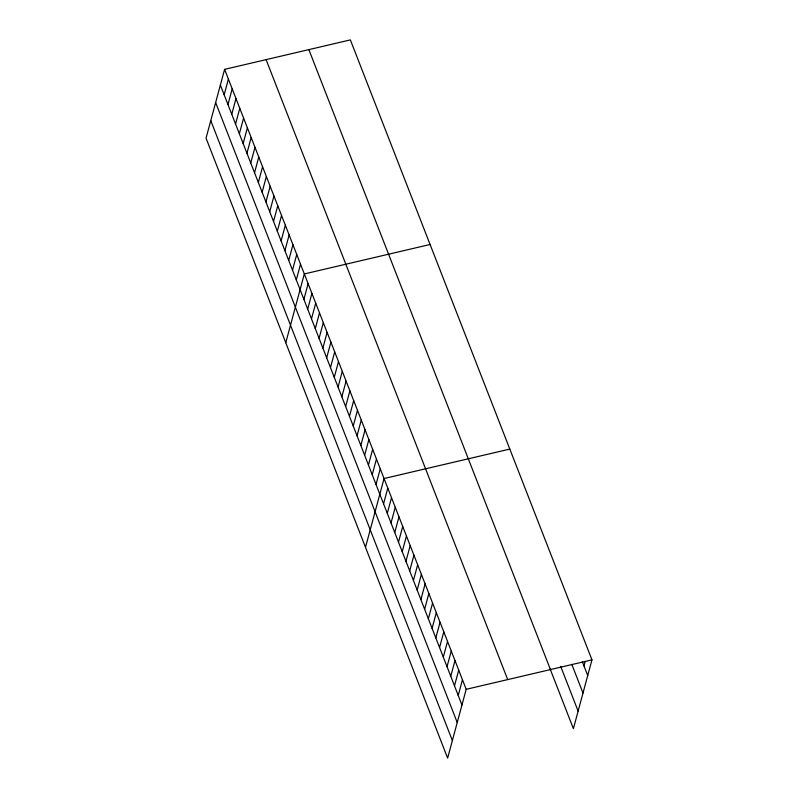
<?xml version="1.0" encoding="UTF-8"?>
<svg xmlns="http://www.w3.org/2000/svg" width="798" height="798" viewBox="0 0 798 798"><rect width="100%" height="100%" fill="white"/><g stroke="black" fill="none" stroke-linecap="round" stroke-linejoin="round"><path stroke-width="1.2" d="M224.607 69.356L206.044 138.144L447.638 758.1L466.192 689.322L224.607 69.356L350.362 39.9L591.956 659.856L573.393 728.644L550.161 669.023M224.168 94.782L228.398 79.102M227.969 104.528L232.198 88.847M231.759 114.274L235.989 98.583M235.56 124.009L239.789 108.329M239.35 133.755L243.59 118.074M243.151 143.5L247.38 127.81M246.951 153.236L251.18 137.555M250.742 162.982L254.971 147.301M254.542 172.727L258.771 157.036M258.333 182.463L262.572 166.782M262.133 192.208L266.362 176.528M265.924 201.954L270.163 186.263M269.724 211.689L273.953 196.009M273.524 221.435L277.754 205.754M277.315 231.181L281.544 215.49M281.115 240.916L285.345 225.236M284.906 250.662L289.145 234.981M288.706 260.407L292.936 244.717M292.507 270.143L296.736 254.462M296.297 279.889L300.527 264.208M285.774 342.731L304.327 273.943L430.092 244.487M303.888 299.37L308.128 283.689M307.689 309.115L311.918 293.435M311.489 318.861L315.719 303.17M315.28 328.596L319.509 312.916M319.08 338.342L323.31 322.661M322.871 348.088L327.11 332.397M326.671 357.823L330.901 342.143M330.472 367.569L334.701 351.888M334.262 377.304L338.492 361.624M338.063 387.05L342.292 371.369M341.853 396.796L346.093 381.115M345.654 406.531L349.883 390.85M349.444 416.277L353.684 400.596M353.245 426.022L357.474 410.342M357.045 435.758L361.275 420.077M360.836 445.503L365.065 429.823M364.636 455.249L368.866 439.568M368.427 464.985L372.666 449.304M372.227 474.73L376.457 459.05M376.028 484.476L380.257 468.795M365.494 547.318L384.047 478.531L509.812 449.075M383.559 503.797L387.788 488.117M387.289 513.383L391.519 497.693M391.02 522.959L395.249 507.279M394.751 532.545L398.99 516.855M398.491 542.121L402.721 526.441M402.222 551.707L406.451 536.017M405.953 561.283L410.192 545.603M409.693 570.869L413.923 555.179M413.424 580.445L417.653 564.765M417.154 590.031L421.384 574.351M420.895 599.607L425.125 583.927M424.626 609.193L428.855 593.513M428.356 618.769L432.586 603.089M432.087 628.355L436.326 612.674M435.828 637.931L440.057 622.25M439.558 647.517L443.788 631.836M443.289 657.093L447.528 641.412M447.03 666.679L451.259 650.998M450.76 676.255L454.99 660.574M454.491 685.841L458.72 670.16M458.232 695.417L462.461 679.736M583.986 665.961L585.203 661.482M466.192 689.322L591.956 659.856M582.331 661.702L587.727 675.547M571.797 664.325L582.999 693.063M560.705 666.41L578.121 711.118M308.866 49.626L550.45 669.582M266.103 59.641L507.698 679.597M220.368 85.047L461.962 705.003M215.64 102.563L457.234 722.529M210.772 120.618L452.366 740.574"/></g></svg>
